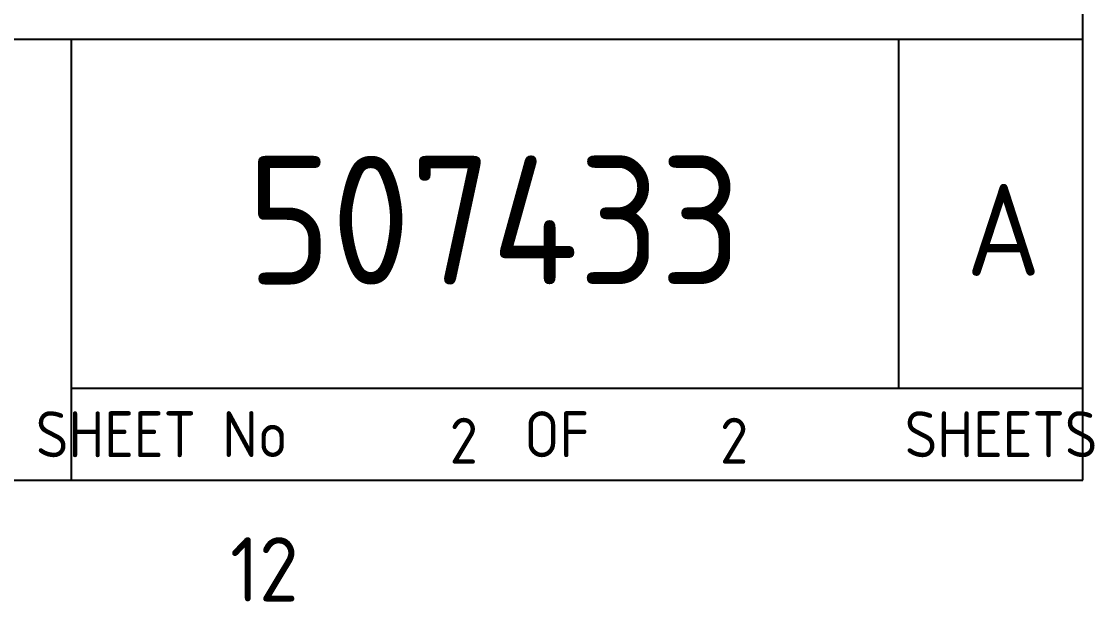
# Paper-space layout 'SHEET 2' of a CAD drawing. Header units: metres, sheet in millimetres. Extents: x -21 to 812, y -3 to 583.
# Drawn here: x 745.7 to 804.1, y -0.6 to 30.9 of the extents above; entities that cross this region are included whole.
import ezdxf
from ezdxf.enums import TextEntityAlignment as Align

# ---------------------------------------------------------------- set-up
doc = ezdxf.new("R2010")
doc.units = ezdxf.units.M
doc.layers.get('0').update_dxf_attribs({"color": 6})
doc.layers.add('Notes', color=7, linetype='Continuous')
doc.layers.add('SupportsUG_SP_EXT', color=7, linetype='Continuous')
doc.styles.add('iecISOCP', font='isocp.shx')
doc.styles.get("Standard").update_dxf_attribs({"font": 'arial.ttf'})

# ---------------------------------------------------------------- blocks, each defined once
blk = doc.blocks.new('A1_FRAME_TITLE')
at = {"layer": 'Notes', "linetype": 'Continuous'}
blk.add_line((824, 5.973), (824, 573.973), dxfattribs=at)
at = {"layer": 'Notes'}
for p, q in [((754, 29.973), (824, 29.973)), ((769, 29.973), (769, 5.973)), ((814, 10.973), (814, 29.973)), ((769, 10.973), (824, 10.973))]:
    blk.add_line(p, q, dxfattribs=at)
at = {"layer": 'Notes', "linetype": 'Continuous', "flags": 128}
blk.add_lwpolyline([(9, 5.973), (824, 5.973)], dxfattribs=at)
blk.add_attdef('DRAFT_NUM', (31.165, 23.294), '', height=2.5, rotation=90)
at = {"layer": 'Notes', "style": 'iecISOCP'}
blk.add_text('SHEET No         OF            SHEETS', height=2.5, dxfattribs=at).set_placement((795.939, 8.473), align=Align.MIDDLE_CENTER)
blk.add_text('12', height=3.5, dxfattribs=at).set_placement((779.5, -0.629), align=Align.CENTER)
at = {"layer": 'Notes', "style": 'iecISOCP', "flags": 8}
blk.add_attdef('VERSION_NO', text='', height=2.5, rotation=90, dxfattribs=at).set_placement((302.5, 43.812), align=Align.MIDDLE_CENTER)
at = {"layer": 'Notes', "style": 'iecISOCP'}
for tag, p in [('CAP_NO', (512.821, 43.457)), ('IE_NUM', (512.683, 37.81)), ('REF_No_1', (335.465, 31.955)), ('REF_1', (362.456, 31.955)), ('GEN_WO', (441.932, 31.409)), ('HV_SWITCH', (513.097, 31.809)), ('REF_No_2', (335.465, 25.955)), ('REF_2', (362.456, 25.955)), ('OH_WO', (441.932, 25.457)), ('UBD_REF', (512.683, 25.473)), ('REF_No_3', (335.465, 19.955)), ('REF_3', (362.456, 19.955)), ('UG_WO', (441.932, 19.697)), ('GIS_MAP_No', (512.683, 19.688)), ('REF_No_4', (335.465, 13.955)), ('REF_4', (362.456, 13.955)), ('HV_OP_DIAG', (512.96, 13.844)), ('SUB_WO', (441.932, 13.457)), ('LGA', (512.579, 7.423)), ('ExportID', (9.082, 2.39))]:
    blk.add_attdef(tag, p, '', height=2.5, dxfattribs=at)
for tag, height, p in [('T1', 3.5, (684.207, 39.465)), ('T2', 3.5, (684.207, 34.346)), ('scale', 2.5, (567.59, 33.269)), ('T3', 3.5, (684.207, 28.92)), ('DRAWN', 2.5, (567.59, 25.368)), ('T4', 3.5, (684.207, 23.657)), ('T5', 3.5, (684.207, 18.231)), ('REV', 5, (819.688, 17.095)), ('DATE', 2.5, (567.59, 16.88)), ('T6', 3.5, (684.207, 12.969)), ('CHD', 2.5, (567.59, 8.88)), ('DESIGN', 2.5, (605.25, 9.155))]:
    blk.add_attdef(tag, text='', height=height, dxfattribs=at).set_placement(p, align=Align.CENTER)
blk.add_attdef('NUM', text='', height=7, dxfattribs=at).set_placement((792, 20.118), align=Align.MIDDLE_CENTER)
for tag, p in [('NS', (790.346, 8.119)), ('SHTS', (805.045, 8.119))]:
    blk.add_attdef(tag, text='', height=2.5, dxfattribs=at).set_placement(p, align=Align.MIDDLE)
at = {"layer": 'Notes', "style": 'iecISOCP', "flags": 1}
for tag, p in [('ProjectType', (14.175, -26.797)), ('ProjectNumber', (23.56, -26.818)), ('DrawingNumber', (35.514, -26.803)), ('ProjectDescription', (47.564, -26.825)), ('ExportDate', (60.284, -26.789)), ('ExportUserName', (69.155, -26.8)), ('DesignerCompanyName', (81.484, -26.793)), ('ExportAreaOfInterest', (97.1, -26.813)), ('GIS_SUCCESS', (111.997, -26.78)), ('CAD_SUCCESS', (121.789, -26.783)), ('DEPOTCODE', (132.106, -26.877)), ('ExportCategories', (140.083, -26.797)), ('Comments', (154.385, -26.883))]:
    blk.add_attdef(tag, p, '', height=1, dxfattribs=at)

psp = doc.layouts.new('SHEET 2')

# ---------------------------------------------------------------- block references
at = {"layer": 'SupportsUG_SP_EXT'}
ref = psp.add_blockref('A1_FRAME_TITLE', (-20.549, 0), dxfattribs=at)
ref.add_attrib('SHTS', '2', dxfattribs={"layer": 'Notes', "height": 2.5, "style": 'iecISOCP'}).set_placement((784.496, 8.119), align=Align.MIDDLE)
ref.add_attrib('NS', '2', dxfattribs={"layer": 'Notes', "height": 2.5, "style": 'iecISOCP'}).set_placement((769.797, 8.119), align=Align.MIDDLE)
ref.add_attrib('REV', 'A', dxfattribs={"layer": 'Notes', "height": 5, "style": 'iecISOCP'}).set_placement((799.139, 17.095), align=Align.CENTER)
ref.add_attrib('NUM', '507433', dxfattribs={"layer": 'Notes', "height": 7, "style": 'iecISOCP'}).set_placement((771.451, 20.118), align=Align.MIDDLE_CENTER)

doc.saveas('drawing.dxf')
